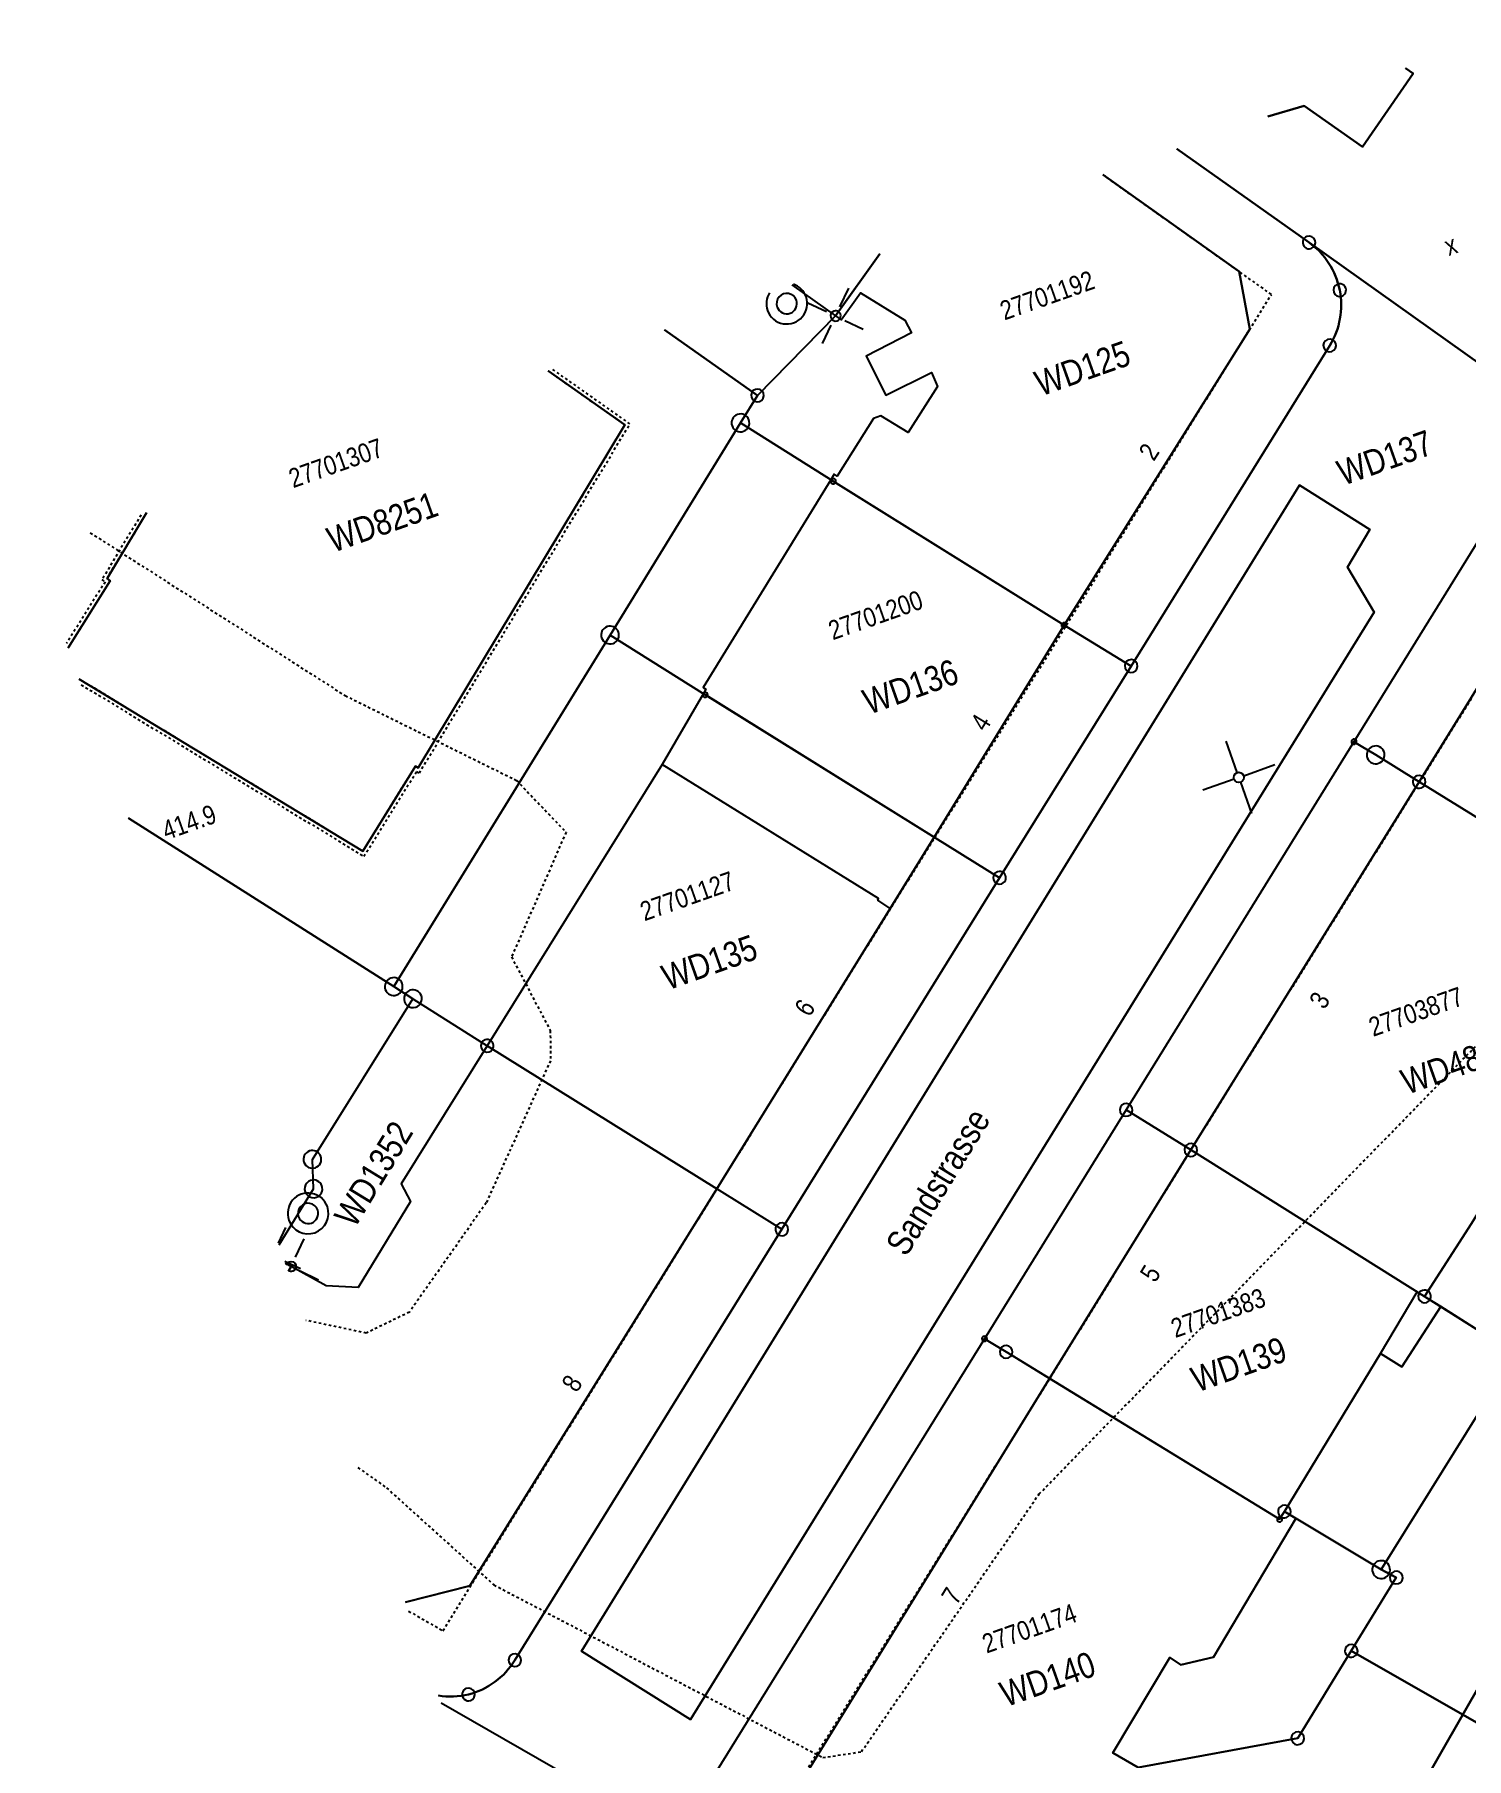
# Model space of a CAD drawing. Header units: metres. Extents: x 679883 to 680199, y 245373 to 245682.
# Drawn here: x 679883.1 to 679939.2, y 245550.8 to 245618.4 of the extents above; entities that cross this region are included whole.
import ezdxf

# ---------------------------------------------------------------- set-up
doc = ezdxf.new("R2010")
doc.units = ezdxf.units.M
doc.linetypes.add('DASHDOT', pattern=[1, 0.5, -0.25, 0, -0.25])
doc.layers.add('6 Referenzdaten', color=7, linetype='Continuous')
doc.styles.add('Arial Narrow', font='ARIALN.TTF')

# ---------------------------------------------------------------- blocks, each defined once
blk = doc.blocks.new('B-3')
at = {"layer": '6 Referenzdaten', "color": 4, "linetype": 'Continuous'}
blk.add_lwpolyline([(-423.340244, 5438.19792), (-1402.140244, 6828.39792), (-2235.940244, 8011.69792, 0.207622), (-2439.740244, 8135.79792, 0.206093), (-2668.840244, 8073.59792), (-3585.540244, 7336.59792), (-4908.540244, 6272.79792), (-5731.240244, 5612.19792), (-5668.140244, 5535.09792), (-5542.440244, 5380.09792), (-4722.240244, 6040.49792), (-3397.140244, 7103.19792), (-2601.140244, 7742.89792, -0.429651), (-2330.140244, 7702.09792), (-1605.940244, 6684.69792), (-1596.940244, 6691.09792), (-617.540244, 5301.29792), (-504.540244, 5380.99792), (-423.340244, 5438.19792)], format="xyb", dxfattribs=at)
for points in [[(-2572.440244, 5573.79792), (-2489.340244, 6061.99792), (-2735.640244, 6412.89792), (-2918.240244, 6284.19792), (-2829.940244, 6174.19792), (-3780.740244, 5401.49792), (-4049.240244, 5193.99792), (-4003.040244, 5135.19792), (-3832.240244, 4917.99792), (-2936.440244, 5638.69792), (-2572.440244, 5573.79792)], [(-2880.140244, 1983.19792), (-2159.640244, 3325.59792), (-1841.340244, 3922.49792), (-2072.340244, 4052.39792), (-1824.840244, 4511.19792), (-1976.440244, 4727.19792), (-2312.140244, 5203.99792), (-3374.640244, 4349.19792), (-3459.240244, 4454.39792), (-4832.540244, 3271.79792), (-4470.040244, 2850.89792), (-3648.040244, 1897.29792), (-3722.640244, 1839.49792), (-3624.940244, 1717.79792), (-3285.940244, 1323.59792), (-3154.740244, 1251.89792), (-3100.740244, 1357.19792), (-2793.440244, 1930.09792), (-2880.140244, 1983.19792)]]:
    blk.add_lwpolyline(points, dxfattribs=at)
blk = doc.blocks.new('B-4')
at = {"layer": '6 Referenzdaten', "color": 4, "linetype": 'Continuous'}
for points in [[(-5159.459485, 9759.471655, 0.228915), (-5189.740244, 9696.79792, 1), (-5029.740244, 9696.79792, 0.228915), (-5060.021003, 9759.471655)], [(-5149.740244, 9696.79792, 1), (-5069.740244, 9696.79792, 1), (-5149.740244, 9696.79792)], [(-8215.696148, 6797.868276, -0.226548), (-8200.140244, 6805.29792, -1), (-8200.140244, 6765.29792, -0.226548), (-8215.696148, 6772.727563)]]:
    blk.add_lwpolyline(points, format="xyb", dxfattribs=at)
for points in [[(-8215.696148, 6888.109762), (-8168.140244, 6935.49792)], [(-8171.940244, 6813.69792), (-8115.240244, 6870.19792)], [(-8215.696148, 6813.253823), (-8168.140244, 6765.69792)], [(-8171.840244, 6756.99792), (-8115.240244, 6700.39792)]]:
    blk.add_lwpolyline(points, dxfattribs=at)
blk = doc.blocks.new('B-5')
at = {"layer": '6 Referenzdaten', "color": 4, "char_height": 100, "attachment_point": 5, "style": 'Arial Narrow'}
for s, insert, width in [('WD8251', (-6889.840244, 9417.29792), 464.1), ('WD125', (-4101.340244, 9070.69792), 397.95), ('WD137', (-3100.340244, 8345.39792), 397.95), ('WD136', (-5152.740244, 8118.69792), 397.95), ('WD135', (-6256.040244, 7362.39792), 397.95), ('WD4883', (-3628.240244, 6010.59792), 464.1), ('WD139', (-4824.640244, 5184.49792), 397.95), ('WD140', (-5942.340244, 4270.99792), 397.95)]:
    blk.add_mtext(s, dxfattribs=dict(at, insert=insert, width=width))
blk = doc.blocks.new('B-6')
at = {"layer": '6 Referenzdaten', "color": 4, "insert": (-5697.840244, 6252.79792), "char_height": 99.99995, "width": 663.599668, "attachment_point": 5, "rotation": 38.97, "style": 'Arial Narrow'}
blk.add_mtext('Sandstrasse', dxfattribs=at)
blk = doc.blocks.new('B-7')
at = {"layer": '6 Referenzdaten', "color": 4, "insert": (-7914.723698, 6839.469038), "char_height": 99.99999, "width": 464.099954, "attachment_point": 7, "rotation": 39.052764, "style": 'Arial Narrow'}
blk.add_mtext('WD1352', dxfattribs=at)
blk = doc.blocks.new('B-9')
at = {"layer": '6 Referenzdaten', "color": 4, "linetype": 'Continuous'}
for points in [[(-2120.479606, 9759.471655), (-1201.140244, 8453.29792), (-678.840244, 7711.39792), (644.159756, 5832.29792, 0.261928), (1086.159756, 5620.49792), (117.559756, 4388.79792, 0.138113), (153.259756, 4547.29792, 0.140528), (95.059756, 4702.49792), (-151.340244, 5052.19792), (-423.340244, 5438.19792), (-1402.140244, 6828.39792), (-2235.940244, 8011.69792), (-3099.440244, 9240.49792), (-3465.469672, 9759.471655)], [(-8215.696148, 5006.460093, 0.095567), (-8103.440244, 4971.59792, 0.195659), (-7887.340244, 5037.69792), (-6337.840244, 6281.59792), (-5073.040244, 7296.59792), (-4310.640244, 7907.39792), (-3157.640244, 8832.69792, 0.190751), (-3048.340244, 9024.19792, 0.191974), (-3099.440244, 9240.49792), (-2235.940244, 8011.69792, 0.207622), (-2439.740244, 8135.79792, 0.206093), (-2668.840244, 8073.59792), (-3585.540244, 7336.59792), (-4908.540244, 6272.79792), (-5731.240244, 5612.19792), (-7282.740244, 4367.19792, 0.203663), (-7394.840244, 4160.59792, 0.201476), (-7324.740244, 3938.59792), (-8215.696148, 4974.478764)], [(-8215.696148, 4632.505335), (-4891.840244, 772.29792, -0.031122), (-4314.740244, 37.99792, -0.009057), (-4245.940244, -70.80208, -0.34992), (-3157.140244, -632.00208, -0.431044), (-3671.140244, -1970.20208, 0.00814), (-3644.440244, -2523.50208), (-2434.240244, -370.50208), (-2701.840244, -227.30208), (-4018.340244, 477.19792), (-4373.240244, 890.19792), (-4562.940244, 727.49792), (-5449.640244, 1760.99792), (-5572.740244, 1904.29792), (-6579.340244, 3073.09792), (-7324.740244, 3938.59792), (-8215.696148, 4974.478764)]]:
    blk.add_lwpolyline(points, format="xyb", dxfattribs=at)
for points in [[(-3087.297694, 9759.471655), (-2939.140244, 9751.59792), (-2777.140244, 9524.19792), (-2493.840244, 9728.59792), (-2515.518546, 9759.471655)], [(-2515.518546, 9759.471655), (-2493.840244, 9728.59792), (-2777.140244, 9524.19792), (-2939.140244, 9751.59792), (-3087.297694, 9759.471655)], [(-7315.940244, 4588.89792), (-7629.640244, 4983.69792), (-3451.840244, 8356.19792), (-3249.440244, 8100.19792), (-3381.140244, 7989.69792), (-3341.240244, 7789.39792), (-7315.940244, 4588.89792)], [(-7315.940244, 4588.89792), (-3341.240244, 7789.39792), (-3381.140244, 7989.69792), (-3249.440244, 8100.19792), (-3451.840244, 8356.19792), (-7629.640244, 4983.69792), (-7315.940244, 4588.89792)]]:
    blk.add_lwpolyline(points, dxfattribs=at)
blk = doc.blocks.new('B-12')
at = {"layer": '6 Referenzdaten', "color": 9, "linetype": 'Continuous'}
for points in [[(-3772.510641, 9759.471655), (-3395.940244, 9224.79792), (-3431.540244, 8997.69792), (-4505.040244, 8145.59792), (-5261.440244, 7532.09792), (-5517.440244, 7326.09792), (-6524.640244, 6515.49792), (-7956.740244, 5370.89792), (-8215.696148, 5394.575907)], [(-5066.509609, 9759.471655), (-4945.440244, 9587.49792), (-4929.940244, 9565.69792), (-4823.240244, 9640.39792), (-4694.940244, 9480.79792), (-4686.840244, 9425.39792), (-4885.140244, 9398.99792), (-4863.140244, 9229.39792), (-4664.540244, 9253.39792), (-4661.340244, 9193.19792), (-4829.440244, 9061.59792), (-4908.240244, 9158.69792), (-4939.640244, 9159.59792), (-5149.040244, 8993.89792), (-5156.840244, 9004.29792), (-5176.840244, 8988.09792), (-5920.340244, 8387.69792), (-5912.240244, 8377.49792), (-5927.340244, 8364.09792), (-6172.840244, 8156.79792), (-7186.940244, 7344.69792), (-7684.540244, 6946.39792), (-7673.440244, 6869.69792), (-7979.540244, 6620.49792), (-8095.240244, 6668.29792), (-8200.140244, 6785.29792), (-8215.696148, 6804.500198)], [(-8215.696148, 9362.712247), (-7972.440244, 9556.09792), (-7981.540244, 9568.69792), (-7749.256309, 9759.471655)], [(-6079.213359, 9759.471655), (-5866.740244, 9459.89792), (-7078.940244, 8462.79792), (-7086.540244, 8472.49792), (-7392.440244, 8227.19792), (-8215.696148, 9233.51298)], [(-1520.340244, 4664.19792), (-2489.340244, 6061.99792), (-2572.440244, 5573.79792), (-2936.440244, 5638.69792), (-3832.240244, 4917.99792), (-4003.040244, 5135.19792), (-4225.840244, 4963.19792), (-4287.140244, 5040.39792), (-4848.640244, 4581.59792), (-4815.440244, 4541.39792), (-5300.340244, 4136.09792), (-5431.440244, 4150.79792), (-5462.740244, 4191.69792), (-5797.340244, 3913.79792), (-5722.940244, 3826.19792)], [(-4832.540244, 3271.79792), (-3459.240244, 4454.39792), (-3374.640244, 4349.19792), (-2312.140244, 5203.99792), (-1976.440244, 4727.19792), (-1824.840244, 4511.19792), (-2072.340244, 4052.39792), (-1841.340244, 3922.49792), (-1750.640244, 3878.89792), (-1493.740244, 4355.09792), (-1426.840244, 4402.09792), (-1346.740244, 4364.19792), (-1296.340244, 4460.19792), (-1453.340244, 4680.89792), (-1506.040244, 4643.79792), (-1520.340244, 4664.19792)]]:
    blk.add_lwpolyline(points, dxfattribs=at)
for points in [[(-3465.469672, 9759.471655), (-3099.440244, 9240.49792, -0.191974), (-3048.340244, 9024.19792, -0.190751), (-3157.640244, 8832.69792), (-4310.640244, 7907.39792), (-5073.040244, 7296.59792), (-6337.840244, 6281.59792), (-7887.340244, 5037.69792, -0.195659), (-8103.440244, 4971.59792, -0.095567), (-8215.696148, 5006.460093)], [(-6965.040244, 4231.89792), (-5542.440244, 5380.09792), (-5668.140244, 5535.09792), (-5731.240244, 5612.19792), (-7282.740244, 4367.19792, 0.203663), (-7394.840244, 4160.59792, 0.201476), (-7324.740244, 3938.59792), (-6579.340244, 3073.09792), (-6392.740244, 3239.79792), (-6989.840244, 3934.69792), (-6965.040244, 4231.89792)]]:
    blk.add_lwpolyline(points, format="xyb", dxfattribs=at)
blk = doc.blocks.new('B-14')
at = {"layer": '6 Referenzdaten', "color": 6, "attachment_point": 5, "style": 'Arial Narrow'}
for s, insert, char_height, width in [('27701307', (-6984.740244, 9696.09792), 75, 396.9), ('27701192', (-4136.440244, 9386.89792), 75, 390.6), ('27701200', (-5188.540244, 8428.99792), 74.99999, 396.899947), ('27701127', (-6251.540244, 7636.29792), 75, 390.6), ('27703877', (-3709.140244, 6257.09792), 75, 396.9), ('27701383', (-4833.940244, 5402.09792), 75, 396.9), ('27701174', (-5943.540244, 4482.49792), 75, 390.6)]:
    blk.add_mtext(s, dxfattribs=dict(at, insert=insert, char_height=char_height, width=width))
for s, insert, char_height, width, rotation in [('2', (-3964.240244, 8675.99792), 75, 49.6125, 37.98), ('4', (-4940.340244, 7895.59792), 75, 49.6125, 38.97), ('6', (-5962.740244, 7070.49792), 74.99999, 49.612493, 38.97), ('3', (-4050.040244, 6425.69792), 74.99999, 49.612493, 38.97), ('8', (-7313.840244, 5986.29792), 74.99999, 49.612493, 38.97), ('5', (-5032.740244, 5637.09792), 75, 49.6125, 38.97), ('7', (-6188.440244, 4704.99792), 74.99994, 49.61246, 38.97)]:
    blk.add_mtext(s, dxfattribs=dict(at, insert=insert, char_height=char_height, width=width, rotation=rotation))
blk = doc.blocks.new('B-23')
at = {"layer": '6 Referenzdaten', "color": 6, "linetype": 'Continuous'}
for points in [[(-5517.440244, 7326.09792), (-5553.040244, 7373.09792), (-5547.740244, 7377.29792), (-6172.840244, 8156.79792)], [(-4287.140244, 5040.39792), (-4070.340244, 5220.59792)]]:
    blk.add_lwpolyline(points, dxfattribs=at)
blk = doc.blocks.new('B-24')
at = {"layer": '6 Referenzdaten', "color": 6, "linetype": 'Continuous'}
for points in [[(-8215.696148, 8655.249053), (-7454.740244, 7685.89792), (-6196.040244, 8702.69792), (-5436.640244, 9316.49792), (-5337.840244, 9395.89792), (-5596.547871, 9759.471655)], [(-5596.547871, 9759.471655), (-5337.840244, 9395.89792), (-4945.440244, 9587.49792), (-4700.054796, 9759.471655)], [(-4505.040244, 8145.59792), (-5169.840244, 8979.29792), (-5436.640244, 9316.49792), (-6196.040244, 8702.69792), (-5922.140244, 8357.59792), (-5073.040244, 7296.59792), (-4310.640244, 7907.39792), (-4505.040244, 8145.59792)], [(-8215.696148, 6880.860329), (-8015.740244, 7042.89792), (-7981.240244, 7153.39792), (-7399.740244, 7615.69792), (-7454.740244, 7685.89792), (-8215.696148, 8655.249053)], [(-5073.040244, 7296.59792), (-5922.140244, 8357.59792), (-6196.040244, 8702.69792), (-7454.740244, 7685.89792), (-7399.740244, 7615.69792), (-7186.940244, 7344.69792), (-6337.840244, 6281.59792), (-5073.040244, 7296.59792)], [(-2936.440244, 5638.69792), (-2829.940244, 6174.19792), (-3227.040244, 6668.59792), (-3118.240244, 6756.19792), (-3397.140244, 7103.19792), (-3522.440244, 7259.49792), (-3585.540244, 7336.59792), (-4908.540244, 6272.79792), (-4722.240244, 6040.49792), (-4049.240244, 5193.99792), (-3832.240244, 4917.99792), (-2936.440244, 5638.69792)], [(-8215.696148, 6804.500198), (-8200.140244, 6785.29792), (-8215.696148, 6771.653333)], [(-8215.696148, 6771.653333), (-8200.140244, 6785.29792), (-8215.696148, 6804.500198)], [(-4049.240244, 5193.99792), (-4722.240244, 6040.49792), (-4908.540244, 6272.79792), (-5731.240244, 5612.19792), (-5668.140244, 5535.09792), (-4876.240244, 4559.19792), (-4848.640244, 4581.59792), (-4566.740244, 4240.59792), (-3788.440244, 4862.59792), (-3832.240244, 4917.99792), (-4049.240244, 5193.99792)], [(-2601.040244, 3563.29792), (-1976.440244, 4727.19792), (-2572.440244, 5573.79792), (-2936.440244, 5638.69792), (-3832.240244, 4917.99792), (-3788.440244, 4862.59792), (-4566.740244, 4240.59792), (-4521.040244, 4191.19792), (-4783.040244, 3979.49792), (-4090.640244, 3176.29792), (-3473.440244, 2461.99792), (-3173.940244, 2495.19792), (-2601.040244, 3563.29792)], [(-8215.696148, 2981.471533), (-8075.840244, 2818.89792), (-7072.240244, 1653.09792), (-6436.740244, 914.09792), (-6071.740244, 490.19792), (-5330.440244, -370.40208), (-5075.040244, -1101.80208), (-3713.140244, -2645.60208), (-2434.240244, -370.50208), (-4018.340244, 477.19792), (-4373.240244, 890.19792), (-4562.940244, 727.49792), (-5449.640244, 1760.99792), (-5572.740244, 1904.29792), (-6579.340244, 3073.09792), (-7324.740244, 3938.59792), (-8215.696148, 4974.478764)], [(-4470.040244, 2850.89792), (-4090.640244, 3176.29792), (-4783.040244, 3979.49792), (-5095.540244, 3726.09792), (-5722.940244, 3826.19792), (-6392.740244, 3239.79792), (-6579.340244, 3073.09792), (-5572.740244, 1904.29792), (-4470.040244, 2850.89792)]]:
    blk.add_lwpolyline(points, dxfattribs=at)
for points in [[(-4700.054796, 9759.471655), (-4945.440244, 9587.49792), (-5337.840244, 9395.89792), (-5436.640244, 9316.49792), (-5169.840244, 8979.29792), (-4505.040244, 8145.59792), (-4310.640244, 7907.39792), (-3157.640244, 8832.69792, 0.190751), (-3048.340244, 9024.19792, 0.191974), (-3099.440244, 9240.49792), (-3465.469672, 9759.471655)], [(-2120.479606, 9759.471655), (-1201.140244, 8453.29792), (644.159756, 5832.29792, 0.261928), (1086.159756, 5620.49792), (117.559756, 4388.79792, 0.138113), (153.259756, 4547.29792, 0.140528), (95.059756, 4702.49792), (-423.340244, 5438.19792), (-1402.140244, 6828.39792), (-2235.940244, 8011.69792), (-3099.440244, 9240.49792), (-3465.469672, 9759.471655)], [(-8215.696148, 5006.460093, 0.095567), (-8103.440244, 4971.59792, 0.195659), (-7887.340244, 5037.69792), (-6337.840244, 6281.59792), (-5073.040244, 7296.59792), (-4310.640244, 7907.39792), (-3157.640244, 8832.69792, 0.190751), (-3048.340244, 9024.19792, 0.191974), (-3099.440244, 9240.49792), (-2235.940244, 8011.69792, 0.207622), (-2439.740244, 8135.79792, 0.206093), (-2668.840244, 8073.59792), (-3585.540244, 7336.59792), (-4908.540244, 6272.79792), (-5731.240244, 5612.19792), (-7282.740244, 4367.19792, 0.203663), (-7394.840244, 4160.59792, 0.202279), (-7324.740244, 3938.59792), (-8215.696148, 4974.478764)], [(-1402.140244, 6828.39792), (-2235.940244, 8011.69792, 0.207622), (-2439.740244, 8135.79792, 0.206093), (-2668.840244, 8073.59792), (-3585.540244, 7336.59792), (-3522.440244, 7259.49792), (-3397.140244, 7103.19792), (-3118.240244, 6756.19792), (-3227.040244, 6668.59792), (-2829.940244, 6174.19792), (-2936.440244, 5638.69792), (-2572.440244, 5573.79792), (-2489.340244, 6061.99792), (-1402.140244, 6828.39792)], [(-8215.696148, 6880.860329), (-8015.740244, 7042.89792), (-7981.240244, 7153.39792), (-7399.740244, 7615.69792), (-7186.940244, 7344.69792), (-6337.840244, 6281.59792), (-7887.340244, 5037.69792, -0.195659), (-8103.440244, 4971.59792, -0.095567), (-8215.696148, 5006.460093)], [(-4566.740244, 4240.59792), (-4848.640244, 4581.59792), (-4876.240244, 4559.19792), (-5668.140244, 5535.09792), (-5731.240244, 5612.19792), (-7282.740244, 4367.19792, 0.203663), (-7394.840244, 4160.59792, 0.202279), (-7324.740244, 3938.59792), (-6579.340244, 3073.09792), (-6392.740244, 3239.79792), (-5722.940244, 3826.19792), (-5095.540244, 3726.09792), (-4783.040244, 3979.49792), (-4521.040244, 4191.19792), (-4566.740244, 4240.59792)]]:
    blk.add_lwpolyline(points, format="xyb", dxfattribs=at)
blk = doc.blocks.new('B-25')
at = {"layer": '6 Referenzdaten', "color": 3, "linetype": 'DASHDOT'}
for points in [[(-8114.340244, 5240.09792), (-3306.440244, 9097.59792), (-3772.740702, 9759.471655)], [(-8114.340244, 5240.09792), (-3306.440244, 9097.59792), (-3772.740702, 9759.471655)], [(-8215.696148, 5357.858671), (-8114.340244, 5240.09792)], [(-8215.696148, 5357.858671), (-8114.340244, 5240.09792)]]:
    blk.add_lwpolyline(points, dxfattribs=at)
blk = doc.blocks.new('B-26')
at = {"layer": '6 Referenzdaten', "color": 3, "linetype": 'DASHDOT'}
for points in [[(-7772.835619, 9759.471655), (-8001.940244, 9571.29792), (-7992.940244, 9558.89792), (-8215.696148, 9381.85037)], [(-8215.696148, 9209.891879), (-7394.640244, 8206.19792), (-7089.040244, 8451.29792), (-7081.240244, 8441.49792), (-5846.440244, 9457.19792), (-6060.834262, 9759.471655)], [(-6079.213359, 9759.471655), (-5866.740244, 9459.89792), (-7078.940244, 8462.79792), (-7086.540244, 8472.49792), (-7392.440244, 8227.19792), (-8215.696148, 9233.51298)], [(-8215.696148, 9362.712247), (-7972.440244, 9556.09792), (-7981.540244, 9568.69792), (-7749.256309, 9759.471655)]]:
    blk.add_lwpolyline(points, dxfattribs=at)
blk = doc.blocks.new('B-27')
at = {"layer": '6 Referenzdaten', "color": 3, "linetype": 'DASHDOT'}
for points in [[(-7983.79346, 9759.471655), (-7254.340244, 8824.79792), (-6731.440244, 8287.19792), (-6616.240244, 8030.99792), (-6980.440244, 7641.59792), (-6933.540244, 7318.69792), (-6972.340244, 7207.09792), (-7395.740244, 6765.49792), (-7822.340244, 6461.89792), (-8009.340244, 6440.69792), (-8215.696148, 6566.836062)], [(-8215.696148, 5954.80422), (-8136.140244, 5842.09792), (-7866.240244, 5343.19792), (-6875.940244, 4275.19792), (-6725.540244, 4246.29792), (-5732.040244, 4966.99792), (-3219.640244, 6206.59792), (-2819.740244, 6326.19792), (-2134.140244, 6355.49792), (-1812.140244, 6475.79792), (-308.740244, 7469.59792), (9.859756, 7154.69792), (282.459756, 6977.49792), (769.559756, 7419.79792), (964.459756, 7501.19792), (1065.859756, 7478.19792), (1275.059756, 7260.29792)]]:
    blk.add_lwpolyline(points, dxfattribs=at)
blk = doc.blocks.new('B-28')
at = {"layer": '6 Referenzdaten', "color": 3, "insert": (-2600.834827, 9007.929241), "char_height": 75, "width": 44.8875, "attachment_point": 7, "style": 'Arial Narrow'}
blk.add_mtext('x', dxfattribs=at)
blk = doc.blocks.new('B-29')
at = {"layer": '6 Referenzdaten', "color": 3, "insert": (-8103.962268, 8522.28389), "char_height": 75, "width": 223.65, "attachment_point": 7, "style": 'Arial Narrow'}
blk.add_mtext('414.9', dxfattribs=at)
blk = doc.blocks.new('LFP3ST-7')
at = {"layer": '6 Referenzdaten', "color": 6, "linetype": 'Continuous'}
for points in [[(-8147.740244, 6959.09792, 1), (-7987.740244, 6959.09792, 1), (-8147.740244, 6959.09792)], [(-8107.740244, 6959.09792, 1), (-8027.740244, 6959.09792, 1), (-8107.740244, 6959.09792)]]:
    blk.add_lwpolyline(points, format="xyb", dxfattribs=at)
blk = doc.blocks.new('GPBOL-32')
at = {"layer": '6 Referenzdaten', "color": 6, "linetype": 'Continuous'}
blk.add_lwpolyline([(-3397.140244, 7128.19792, 1), (-3397.140244, 7078.19792, 1), (-3397.140244, 7128.19792)], format="xyb", dxfattribs=at)
blk = doc.blocks.new('GPM-9')
at = {"layer": '6 Referenzdaten', "color": 6, "linetype": 'Continuous'}
blk.add_lwpolyline([(-3522.440244, 7294.49792, 1), (-3522.440244, 7224.49792, 1), (-3522.440244, 7294.49792)], format="xyb", dxfattribs=at)
blk = doc.blocks.new('GPBOL-33')
at = {"layer": '6 Referenzdaten', "color": 6, "linetype": 'Continuous'}
blk.add_lwpolyline([(-5073.040244, 7321.59792, 1), (-5073.040244, 7271.59792, 1), (-5073.040244, 7321.59792)], format="xyb", dxfattribs=at)
blk = doc.blocks.new('GPUV-8')
at = {"layer": '6 Referenzdaten', "color": 4, "linetype": 'Continuous'}
blk.add_lwpolyline([(-3585.540244, 7346.59792, 1), (-3585.540244, 7326.59792, 1), (-3585.540244, 7346.59792)], format="xyb", dxfattribs=at)
blk = doc.blocks.new('GPBOL-34')
at = {"layer": '6 Referenzdaten', "color": 6, "linetype": 'Continuous'}
blk.add_lwpolyline([(-4310.640244, 7932.39792, 1), (-4310.640244, 7882.39792, 1), (-4310.640244, 7932.39792)], format="xyb", dxfattribs=at)
blk = doc.blocks.new('GPUV-9')
at = {"layer": '6 Referenzdaten', "color": 4, "linetype": 'Continuous'}
blk.add_lwpolyline([(-4505.040244, 8155.59792, 1), (-4505.040244, 8135.59792, 1), (-4505.040244, 8155.59792)], format="xyb", dxfattribs=at)
blk = doc.blocks.new('GPUV-10')
at = {"layer": '6 Referenzdaten', "color": 4, "linetype": 'Continuous'}
blk.add_lwpolyline([(-5922.140244, 8367.59792, 1), (-5922.140244, 8347.59792, 1), (-5922.140244, 8367.59792)], format="xyb", dxfattribs=at)
blk = doc.blocks.new('GPM-10')
at = {"layer": '6 Referenzdaten', "color": 6, "linetype": 'Continuous'}
blk.add_lwpolyline([(-6196.040244, 8737.69792, 1), (-6196.040244, 8667.69792, 1), (-6196.040244, 8737.69792)], format="xyb", dxfattribs=at)
blk = doc.blocks.new('GPBOL-38')
at = {"layer": '6 Referenzdaten', "color": 6, "linetype": 'Continuous'}
blk.add_lwpolyline([(-3157.640244, 8857.69792, 1), (-3157.640244, 8807.69792, 1), (-3157.640244, 8857.69792)], format="xyb", dxfattribs=at)
blk = doc.blocks.new('GPUV-11')
at = {"layer": '6 Referenzdaten', "color": 4, "linetype": 'Continuous'}
blk.add_lwpolyline([(-5169.840244, 8989.29792, 1), (-5169.840244, 8969.29792, 1), (-5169.840244, 8989.29792)], format="xyb", dxfattribs=at)
blk = doc.blocks.new('GPBOL-39')
at = {"layer": '6 Referenzdaten', "color": 6, "linetype": 'Continuous'}
blk.add_lwpolyline([(-3048.340244, 9049.19792, 1), (-3048.340244, 8999.19792, 1), (-3048.340244, 9049.19792)], format="xyb", dxfattribs=at)
blk = doc.blocks.new('GPBOL-40')
at = {"layer": '6 Referenzdaten', "color": 6, "linetype": 'Continuous'}
blk.add_lwpolyline([(-3099.440244, 9265.49792, 1), (-3099.440244, 9215.49792, 1), (-3099.440244, 9265.49792)], format="xyb", dxfattribs=at)
blk = doc.blocks.new('GPM-11')
at = {"layer": '6 Referenzdaten', "color": 6, "linetype": 'Continuous'}
blk.add_lwpolyline([(-5436.640244, 9351.49792, 1), (-5436.640244, 9281.49792, 1), (-5436.640244, 9351.49792)], format="xyb", dxfattribs=at)
blk = doc.blocks.new('GPBOL-41')
at = {"layer": '6 Referenzdaten', "color": 6, "linetype": 'Continuous'}
blk.add_lwpolyline([(-5337.840244, 9420.89792, 1), (-5337.840244, 9370.89792, 1), (-5337.840244, 9420.89792)], format="xyb", dxfattribs=at)
blk = doc.blocks.new('GPKRZ-4')
at = {"layer": '6 Referenzdaten', "color": 4, "linetype": 'Continuous'}
for points in [[(-5030.340244, 9672.39792), (-4973.740244, 9615.79792)], [(-4917.240244, 9615.89792), (-4860.540244, 9672.39792)], [(-5030.340244, 9502.59792), (-4973.740244, 9559.19792)], [(-4917.140244, 9559.19792), (-4860.540244, 9502.59792)]]:
    blk.add_lwpolyline(points, dxfattribs=at)
blk.add_lwpolyline([(-4945.440244, 9607.49792, 1), (-4945.440244, 9567.49792, 1), (-4945.440244, 9607.49792)], format="xyb", dxfattribs=at)
blk = doc.blocks.new('GPBOL-67')
at = {"layer": '6 Referenzdaten', "color": 6, "linetype": 'Continuous'}
blk.add_lwpolyline([(-5095.540244, 3751.09792, 1), (-5095.540244, 3701.09792, 1), (-5095.540244, 3751.09792)], format="xyb", dxfattribs=at)
blk = doc.blocks.new('GPBOL-69')
at = {"layer": '6 Referenzdaten', "color": 6, "linetype": 'Continuous'}
blk.add_lwpolyline([(-4783.040244, 4004.49792, 1), (-4783.040244, 3954.49792, 1), (-4783.040244, 4004.49792)], format="xyb", dxfattribs=at)
blk = doc.blocks.new('GPBOL-70')
at = {"layer": '6 Referenzdaten', "color": 6, "linetype": 'Continuous'}
blk.add_lwpolyline([(-4521.040244, 4216.19792, 1), (-4521.040244, 4166.19792, 1), (-4521.040244, 4216.19792)], format="xyb", dxfattribs=at)
blk = doc.blocks.new('GPM-26')
at = {"layer": '6 Referenzdaten', "color": 6, "linetype": 'Continuous'}
blk.add_lwpolyline([(-4566.740244, 4275.59792, 1), (-4566.740244, 4205.59792, 1), (-4566.740244, 4275.59792)], format="xyb", dxfattribs=at)
blk = doc.blocks.new('GPUV-16')
at = {"layer": '6 Referenzdaten', "color": 4, "linetype": 'Continuous'}
blk.add_lwpolyline([(-4876.240244, 4569.19792, 1), (-4876.240244, 4549.19792, 1), (-4876.240244, 4569.19792)], format="xyb", dxfattribs=at)
blk = doc.blocks.new('GPBOL-71')
at = {"layer": '6 Referenzdaten', "color": 6, "linetype": 'Continuous'}
blk.add_lwpolyline([(-4848.640244, 4606.59792, 1), (-4848.640244, 4556.59792, 1), (-4848.640244, 4606.59792)], format="xyb", dxfattribs=at)
blk = doc.blocks.new('GPBOL-74')
at = {"layer": '6 Referenzdaten', "color": 6, "linetype": 'Continuous'}
blk.add_lwpolyline([(-4049.240244, 5218.99792, 1), (-4049.240244, 5168.99792, 1), (-4049.240244, 5218.99792)], format="xyb", dxfattribs=at)
blk = doc.blocks.new('GPBOL-75')
at = {"layer": '6 Referenzdaten', "color": 6, "linetype": 'Continuous'}
blk.add_lwpolyline([(-5668.140244, 5560.09792, 1), (-5668.140244, 5510.09792, 1), (-5668.140244, 5560.09792)], format="xyb", dxfattribs=at)
blk = doc.blocks.new('GPUV-18')
at = {"layer": '6 Referenzdaten', "color": 4, "linetype": 'Continuous'}
blk.add_lwpolyline([(-5731.240244, 5622.19792, 1), (-5731.240244, 5602.19792, 1), (-5731.240244, 5622.19792)], format="xyb", dxfattribs=at)
blk = doc.blocks.new('GPBOL-76')
at = {"layer": '6 Referenzdaten', "color": 6, "linetype": 'Continuous'}
blk.add_lwpolyline([(-4722.240244, 6065.49792, 1), (-4722.240244, 6015.49792, 1), (-4722.240244, 6065.49792)], format="xyb", dxfattribs=at)
blk = doc.blocks.new('GPBOL-79')
at = {"layer": '6 Referenzdaten', "color": 6, "linetype": 'Continuous'}
blk.add_lwpolyline([(-4908.540244, 6297.79792, 1), (-4908.540244, 6247.79792, 1), (-4908.540244, 6297.79792)], format="xyb", dxfattribs=at)
blk = doc.blocks.new('GPBOL-80')
at = {"layer": '6 Referenzdaten', "color": 6, "linetype": 'Continuous'}
blk.add_lwpolyline([(-6337.840244, 6306.59792, 1), (-6337.840244, 6256.59792, 1), (-6337.840244, 6306.59792)], format="xyb", dxfattribs=at)
blk = doc.blocks.new('GPBOL-135')
at = {"layer": '6 Referenzdaten', "color": 6, "linetype": 'Continuous'}
blk.add_lwpolyline([(-8103.440244, 4996.59792, 1), (-8103.440244, 4946.59792, 1), (-8103.440244, 4996.59792)], format="xyb", dxfattribs=at)
blk = doc.blocks.new('GPM-40')
at = {"layer": '6 Referenzdaten', "color": 6, "linetype": 'Continuous'}
blk.add_lwpolyline([(-8015.740244, 7077.89792, 1), (-8015.740244, 7007.89792, 1), (-8015.740244, 7077.89792)], format="xyb", dxfattribs=at)
blk = doc.blocks.new('GPM-41')
at = {"layer": '6 Referenzdaten', "color": 6, "linetype": 'Continuous'}
blk.add_lwpolyline([(-7981.240244, 7188.39792, 1), (-7981.240244, 7118.39792, 1), (-7981.240244, 7188.39792)], format="xyb", dxfattribs=at)
blk = doc.blocks.new('GPBOL-137')
at = {"layer": '6 Referenzdaten', "color": 6, "linetype": 'Continuous'}
blk.add_lwpolyline([(-7887.340244, 5062.69792, 1), (-7887.340244, 5012.69792, 1), (-7887.340244, 5062.69792)], format="xyb", dxfattribs=at)
blk = doc.blocks.new('GPM-42')
at = {"layer": '6 Referenzdaten', "color": 6, "linetype": 'Continuous'}
blk.add_lwpolyline([(-7454.740244, 7720.89792, 1), (-7454.740244, 7650.89792, 1), (-7454.740244, 7720.89792)], format="xyb", dxfattribs=at)
blk = doc.blocks.new('GPM-43')
at = {"layer": '6 Referenzdaten', "color": 6, "linetype": 'Continuous'}
blk.add_lwpolyline([(-7399.740244, 7650.69792, 1), (-7399.740244, 7580.69792, 1), (-7399.740244, 7650.69792)], format="xyb", dxfattribs=at)
blk = doc.blocks.new('GPBOL-141')
at = {"layer": '6 Referenzdaten', "color": 6, "linetype": 'Continuous'}
blk.add_lwpolyline([(-7186.940244, 7369.69792, 1), (-7186.940244, 7319.69792, 1), (-7186.940244, 7369.69792)], format="xyb", dxfattribs=at)
blk = doc.blocks.new('65')
at = {"layer": '6 Referenzdaten', "color": 3, "linetype": 'DASHDOT'}
blk.add_lwpolyline([(-7135.340244, 4102.59792), (-4019.440244, 482.19792)], dxfattribs=at)
blk.add_lwpolyline([(-7135.340244, 4102.59792), (-4019.440244, 482.19792)], dxfattribs=at)
blk = doc.blocks.new('148')
at = {"layer": '6 Referenzdaten', "color": 3, "linetype": 'DASHDOT'}
blk.add_lwpolyline([(-122.140244, 4577.39792), (-2440.940244, 7868.79792), (-7135.340244, 4102.59792)], dxfattribs=at)
blk.add_lwpolyline([(-122.140244, 4577.39792), (-2440.940244, 7868.79792), (-7135.340244, 4102.59792)], dxfattribs=at)
blk = doc.blocks.new('NETZKR-5')
at = {"layer": '6 Referenzdaten', "color": 8, "linetype": 'Continuous'}
for points in [[(-4057.540244, 7374.89792), (-4057.540244, 7504.89792)], [(-4077.540244, 7354.89792), (-4207.540244, 7354.89792)], [(-4057.540244, 7334.89792), (-4057.540244, 7204.89792)], [(-4037.540244, 7354.89792), (-3907.540244, 7354.89792)]]:
    blk.add_lwpolyline(points, dxfattribs=at)
blk.add_circle((-4057.540244, 7354.89792), 20, dxfattribs=at)
blk = doc.blocks.new('B-35')
at = {"layer": '6 Referenzdaten', "color": 3, "linetype": 'Continuous'}
for points in [[(-7749.256309, 9759.471655), (-7981.540244, 9568.69792), (-7972.440244, 9556.09792), (-8215.696148, 9362.712247)], [(-8215.696148, 9233.51298), (-7392.440244, 8227.19792), (-7086.540244, 8472.49792), (-7078.940244, 8462.79792), (-5866.740244, 9459.89792), (-6079.213359, 9759.471655)], [(-4700.054796, 9759.471655), (-4945.440244, 9587.49792), (-4929.940244, 9565.69792), (-4823.240244, 9640.39792), (-4694.940244, 9480.79792), (-4686.840244, 9425.39792), (-4885.140244, 9398.99792), (-4863.140244, 9229.39792), (-4664.540244, 9253.39792), (-4661.340244, 9193.19792), (-4829.440244, 9061.59792), (-4908.240244, 9158.69792), (-4939.640244, 9159.59792), (-5149.040244, 8993.89792), (-5156.840244, 9004.29792), (-5176.840244, 8988.09792), (-4505.040244, 8145.59792), (-3431.540244, 8997.69792), (-3395.940244, 9224.79792), (-3772.510641, 9759.471655)], [(-5066.509609, 9759.471655), (-4945.440244, 9587.49792), (-4700.054796, 9759.471655)], [(-4505.040244, 8145.59792), (-5176.840244, 8988.09792), (-5920.340244, 8387.69792), (-5912.240244, 8377.49792), (-5927.340244, 8364.09792), (-5261.440244, 7532.09792), (-4505.040244, 8145.59792)], [(-5517.440244, 7326.09792), (-5261.440244, 7532.09792), (-5927.340244, 8364.09792), (-6172.840244, 8156.79792), (-7186.940244, 7344.69792), (-6524.640244, 6515.49792), (-5517.440244, 7326.09792)], [(-8215.696148, 5394.575907), (-7956.740244, 5370.89792), (-6524.640244, 6515.49792), (-7186.940244, 7344.69792), (-7684.540244, 6946.39792), (-7673.440244, 6869.69792), (-7979.540244, 6620.49792), (-8095.240244, 6668.29792), (-8200.140244, 6785.29792), (-8215.696148, 6771.652737)], [(-3780.740244, 5401.49792), (-2829.940244, 6174.19792), (-2918.240244, 6284.19792), (-3227.040244, 6668.59792), (-3118.240244, 6756.19792), (-3397.140244, 7103.19792), (-4722.240244, 6040.49792), (-4049.240244, 5193.99792), (-3780.740244, 5401.49792)], [(-8215.696148, 6771.652737), (-8200.140244, 6785.29792), (-8215.696148, 6804.500198)], [(-4049.240244, 5193.99792), (-4722.240244, 6040.49792), (-5542.440244, 5380.09792), (-4876.240244, 4559.19792), (-4848.640244, 4581.59792), (-4287.140244, 5040.39792), (-4225.840244, 4963.19792), (-4003.040244, 5135.19792), (-4049.240244, 5193.99792)], [(-5300.340244, 4136.09792), (-4815.440244, 4541.39792), (-4848.640244, 4581.59792), (-4876.240244, 4559.19792), (-5542.440244, 5380.09792), (-6965.040244, 4231.89792), (-6989.840244, 3934.69792), (-6392.740244, 3239.79792), (-5722.940244, 3826.19792), (-5797.340244, 3913.79792), (-5462.740244, 4191.69792), (-5431.440244, 4150.79792), (-5300.340244, 4136.09792)]]:
    blk.add_lwpolyline(points, dxfattribs=at)
blk.add_lwpolyline([(-1605.940244, 6684.69792), (-2330.140244, 7702.09792, 0.429651), (-2601.140244, 7742.89792), (-3397.140244, 7103.19792), (-3118.240244, 6756.19792), (-3227.040244, 6668.59792), (-2918.240244, 6284.19792), (-2735.640244, 6412.89792), (-2489.340244, 6061.99792), (-1605.940244, 6684.69792)], format="xyb", dxfattribs=at)
blk = doc.blocks.new('A$C67BD5B28')
at = {"layer": '6 Referenzdaten'}
for name in ['B-4', 'B-9', 'B-12', 'B-24', 'B-25', 'B-26', 'B-27', 'B-35', 'B-14', 'B-3', 'GPKRZ-4', 'B-7', 'B-5', 'GPBOL-41', 'GPM-11', 'GPBOL-40', 'B-29', 'B-28', 'GPBOL-39', 'GPUV-11', 'GPBOL-38', 'GPM-10', 'GPUV-10', 'B-23', 'GPUV-9', 'GPBOL-34', '148', 'GPM-42', 'GPM-43', 'NETZKR-5', 'GPBOL-141', 'GPUV-8', 'GPBOL-33', 'GPM-9', 'GPM-41', 'GPM-40', 'GPBOL-32', 'LFP3ST-7', 'B-6', 'GPBOL-80', 'GPBOL-79', 'GPBOL-76', 'GPUV-18', 'GPBOL-75', 'GPBOL-74', 'GPBOL-137', 'GPBOL-135', 'GPUV-16', 'GPBOL-71', 'GPM-26', 'GPBOL-70', '65', 'GPBOL-69', 'GPBOL-67']:
    blk.add_blockref(name, (8215.69616, 14153.56272), dxfattribs=at)

msp = doc.modelspace()

# ---------------------------------------------------------------- block references
at = {"xscale": 0.01, "yscale": 0.01, "zscale": 0.01, "rotation": 19.46499704376711}
msp.add_blockref('A$C67BD5B28', (679962.765, 245372.632), dxfattribs=at)

doc.saveas('drawing.dxf')
